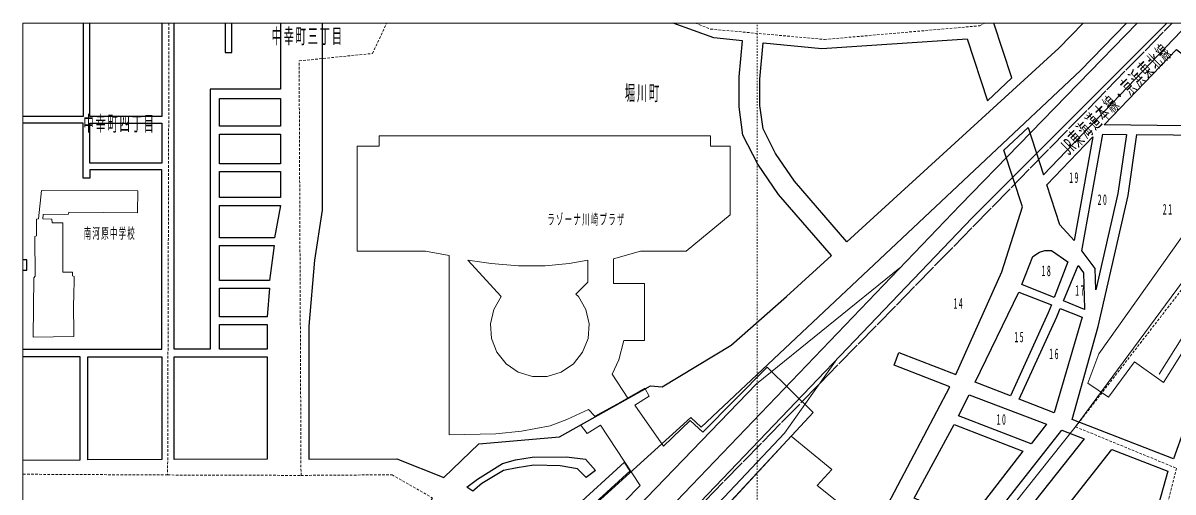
# Model space of a CAD drawing. Units: millimetres, scale not verified. Extents: x -73 to 79, y -72 to 79.
# Drawn here: x -72.6 to 5.7, y 46.2 to 78.2 of the extents above; entities that cross this region are included whole.
import ezdxf

# ---------------------------------------------------------------- set-up
doc = ezdxf.new("R2010")
doc.units = ezdxf.units.MM
doc.header["$LTSCALE"] = 0.25
for name, pattern in [('USER1', [0.70556, 0.35278, -0.35278]), ('USER2', [7.40838, 7.0556, -0.35278]), ('USER3', [0.970145, 0.70556, -0.264585])]:
    doc.linetypes.add(name, pattern=pattern)
for name, color, linetype, lineweight in [('0-0_01 グリッド', 7, 'USER1', 18), ('0-B_12 区界', 30, 'USER2', 18), ('0-C_13 町界', 30, 'USER3', 18), ('0-F_16 学校', 1, 'Continuous', 18), ('1-0_17 その他施設', 7, 'Continuous', 18), ('1-2_19 鉄道駅', 6, 'Continuous', 18), ('1-3_20 鉄道', 7, 'Continuous', 18), ('1-A_27 鉄道下駅', 6, 'Continuous', 18), ('1-B_28 鉄道下', 7, 'Continuous', 18)]:
    doc.layers.add(name, color=color, linetype=linetype, lineweight=lineweight)
for name, color, linetype in [('0-2_03 施設名・公園名', 7, 'Continuous'), ('0-4_05 町名', 7, 'Continuous'), ('0-5_06 駅名・鉄道名', 7, 'Continuous'), ('0-6_07 街区符号', 7, 'Continuous'), ('1-4_21 デッキ・歩道橋', 7, 'Continuous'), ('1-9_26 道路', 7, 'Continuous')]:
    doc.layers.add(name, color=color, linetype=linetype)
doc.styles.add('ＭＳ ゴシック', font='')
doc.styles.get('ＭＳ ゴシック').set_extended_font_data('MS Gothic')

msp = doc.modelspace()

# ---------------------------------------------------------------- linework, layer by layer
at = {"layer": '0-0_01 グリッド'}
msp.add_line((-22.6337, -71.8565), (-22.6337, 78.169), dxfattribs=at)
at = {"layer": '0-0_01 グリッド', "linetype": 'Continuous'}
msp.add_lwpolyline([(-72.6389, -71.8366), (77.3505, -71.8366), (77.3505, 78.1528), (-72.6389, 78.1528)], close=True, dxfattribs=at)
at = {"layer": '0-B_12 区界'}
msp.add_lwpolyline([(-36.6715, 34.8797), (-31.3881, 40.3134), (5.6524, 78.169)], dxfattribs=at)
at = {"layer": '0-C_13 町界'}
for p, q in [((-62.6939, 78.169), (-62.7855, 47.4014)), ((-62.7855, 47.4014), (-72.6227, 47.4517))]:
    msp.add_line(p, q, dxfattribs=at)
for points in [[(-62.7855, 47.4014), (-53.698, 47.3724), (-53.8282, 75.5893), (-48.8287, 76.0964), (-47.8654, 78.169)], [(-26.8426, 78.169), (-25.7994, 77.7556), (-18.0383, 77.05), (-7.4528, 77.9816), (-7.13, 78.169)], [(14.7558, 69.8001), (14.0647, 70.053), (-0.9285, 50.6797), (5.9508, 47.8575), (4.8042, 43.3596), (2.0047, 38.1306)], [(-53.698, 47.3724), (-47.4954, 47.4165), (-44.7317, 45.829), (-45.2823, 45.0036), (-51.1782, 42.3956), (-51.0673, 39.4487), (-46.4026, 29.69)]]:
    msp.add_lwpolyline(points, dxfattribs=at)
at = {"layer": '0-F_16 学校'}
msp.add_lwpolyline([(-71.5809, 64.844), (-71.7304, 64.8137), (-71.7291, 63.6837), (-71.829, 63.643), (-71.8049, 60.9434), (-71.9048, 60.8332), (-71.9489, 56.7838), (-69.1693, 56.8176), (-69.2017, 59.1678), (-69.1728, 59.4172), (-69.1549, 60.9173), (-69.2748, 60.9676), (-69.2754, 61.217), (-69.9259, 61.2163), (-69.93, 64.5663), (-70.6604, 64.5649), (-70.6804, 64.8151), (-71.2805, 64.844), (-71.2612, 65.1444), (-69.5311, 65.1468), (-69.5111, 65.2967), (-64.8319, 65.254), (-64.814, 66.754), (-71.3839, 66.7636)], close=True, dxfattribs=at)
at = {"layer": '1-0_17 その他施設'}
for points in [[(-48.3684, 70.4964), (-48.3684, 69.7908), (-49.8677, 69.7908), (-49.8677, 62.647), (-45.2237, 62.647), (-43.6059, 62.3322), (-43.6059, 50.1234), (-40.4309, 50.2115), (-38.667, 50.3879), (-36.7267, 50.7407), (-35.5801, 51.1817), (-34.1222, 51.8666), (-33.6901, 51.407), (-31.435, 52.6266), (-32.4933, 54.2685), (-32.0523, 55.2387), (-31.6996, 56.5616), (-30.2884, 56.5616), (-30.2884, 60.4422), (-32.4051, 60.4422), (-32.4051, 62.1058), (-30.5647, 62.647), (-27.4655, 62.647), (-24.4676, 65.1165), (-24.4676, 69.7908), (-25.7905, 69.7908), (-25.7905, 70.4964)], [(-34.147, 56.6935), (-34.5142, 55.7585), (-35.1405, 54.973), (-35.9701, 54.4074), (-36.9299, 54.1114), (-37.9345, 54.1114), (-38.8943, 54.4074), (-39.7246, 54.973), (-40.3509, 55.7585), (-40.7175, 56.6935), (-40.7926, 57.6954), (-40.5694, 58.6748), (-40.0671, 59.5447), (-42.3271, 62.0245), (-40.7519, 61.7982), (-38.884, 61.6283), (-37.0726, 61.6283), (-35.4327, 61.7982), (-34.169, 62.0245), (-34.169, 60.5304), (-34.9828, 59.7166), (-34.7974, 59.5447), (-34.2951, 58.6748), (-34.0719, 57.6954)], [(-19.3185, 40.3368), (-15.7156, 44.4475), (-18.5378, 46.6813), (-17.5387, 47.7693), (-20.299, 50.0355), (-24.965, 45.016), (-22.3068, 42.7112), (-24.4469, 40.3244), (-24.3973, 40.3244), (-24.3863, 40.3368)]]:
    msp.add_lwpolyline(points, close=True, dxfattribs=at)
at = {"layer": '1-2_19 鉄道駅'}
msp.add_lwpolyline([(12.5654, 70.935), (9.3614, 67.8778), (0.6591, 55.6476), (-0.1051, 53.6487), (1.306, 52.7082), (3.0851, 55.1074), (5.0688, 53.7073), (9.2436, 60.3516), (7.7029, 61.3369), (14.014, 69.7912)], close=True, dxfattribs=at)
at = {"layer": '1-3_20 鉄道'}
for p, q in [((3.2553, 78.169), (-8.7909, 65.778)), ((5.2879, 78.169), (-7.9751, 64.9181))]:
    msp.add_line(p, q, dxfattribs=at)
for points in [[(-72.6227, -40.1167), (-46.7878, -6.3824), (-9.1712, 40.3341), (-0.9491, 50.6474), (19.3764, 78.169)], [(4.7539, 54.2685), (13.3178, 67.876), (15.6612, 69.879), (21.5702, 73.7596), (30.0311, 78.169)]]:
    msp.add_lwpolyline(points, dxfattribs=at)
at = {"layer": '1-4_21 デッキ・歩道橋'}
msp.add_lwpolyline([(-38.1213, 41.4196), (-31.2655, 47.6835), (-31.6617, 48.2778), (-38.5236, 42.0067)], dxfattribs=at)
at = {"layer": '1-9_26 道路'}
for points in [[(-68.5409, 78.169), (-68.5409, 71.808), (-72.6227, 71.808)], [(-63.179, 78.169), (-63.179, 71.808), (-68.0827, 71.808), (-68.0827, 78.169)], [(-55.0995, 78.169), (-55.0995, 73.6601), (-59.8978, 73.6601), (-59.8978, 55.968), (-62.3322, 55.968), (-62.3322, 78.169)], [(-58.8615, 78.169), (-58.8615, 76.1653), (-58.4033, 76.1653), (-58.4033, 78.169)], [(-52.2486, 78.169), (-52.2486, 65.4252), (-52.7782, 62.0297), (-53.1599, 57.5317), (-53.1599, 48.4797), (-47.1626, 48.5017), (-43.9642, 47.2319), (-41.5884, 49.5298), (-36.0886, 50.0031), (-29.8833, 53.4799), (-29.0875, 53.4062), (-24.3904, 56.2326), (-20.6201, 59.5578), (-17.558, 62.3329), (-21.1582, 66.4849), (-22.5831, 68.5558), (-23.5925, 70.5388), (-23.8499, 72.466), (-23.8419, 74.4979), (-23.6194, 76.9636), (-25.5638, 77.152), (-28.3399, 78.169)], [(2.5311, 78.169), (-0.606, 74.9341), (-26.4485, 50.6474), (-27.141, 51.3102), (-39.4214, 40.1728)], [(-0.4175, 78.169), (-2.0791, 76.4554), (-16.5142, 63.2837), (-20.0744, 67.393), (-21.3752, 69.2951), (-22.2248, 70.9591), (-22.4387, 72.5597), (-22.4387, 74.3425), (-22.2158, 76.8278), (-18.2147, 76.4403), (-8.3058, 77.0955), (-6.9223, 72.8766), (-5.2769, 74.4262), (-6.5051, 78.169)], [(-9.0831, 54.233), (-5.9542, 61.2301), (-4.5548, 65.6626), (-5.8205, 69.5204), (-4.1696, 71.05), (-3.1168, 67.8295), (6.7945, 78.169)], [(24.297, 78.169), (22.1214, 75.9655), (20.8716, 74.5241), (20.454, 72.3247), (16.1083, 69.5893), (14.443, 68.2939), (12.6212, 65.8334), (10.9937, 63.1214), (5.7303, 48.5014), (-1.162, 51.1683), (0.6129, 57.5066), (2.6455, 66.4308), (3.2505, 70.5725), (10.767, 70.5023), (14.6876, 78.169)], [(-72.6227, 55.968), (-63.179, 55.968), (-63.179, 68.174), (-68.0827, 68.174), (-68.0827, 67.6097), (-68.5409, 67.6097), (-68.5409, 71.3491), (-72.6227, 71.3491)], [(-72.6227, 61.3479), (-72.3685, 61.3479), (-72.3685, 62.0535), (-72.6227, 62.0535)], [(-13.9193, 45.0049), (-9.4882, 53.4069), (-13.2978, 54.8807), (-12.9664, 55.7365), (-9.0831, 54.233)], [(-72.6227, 48.4111), (-68.7525, 48.4246), (-68.7525, 55.4388), (-72.6227, 55.4388)]]:
    msp.add_lwpolyline(points, dxfattribs=at)
for points in [[(8.5697, 74.3191), (6.4496, 71.1782), (1.0215, 71.2285), (5.9556, 76.3755)], [(-59.2632, 71.1375), (-59.2632, 73.0248), (-55.0995, 73.0248), (-55.0995, 71.1375)], [(-63.179, 71.3491), (-63.179, 68.6329), (-68.0827, 68.6329), (-68.0827, 71.3491)], [(-59.2632, 68.5799), (-59.2632, 70.6084), (-55.0995, 70.6084), (-55.0995, 68.5799)], [(2.5387, 70.5794), (1.9523, 66.5604), (0.4579, 60.0022), (0.4096, 61.4471), (-0.4778, 62.6309), (-0.4999, 62.6529), (0.9216, 70.5939)], [(-1.018, 63.3598), (-2.0026, 64.4264), (-2.0054, 64.4285), (-2.8929, 67.1446), (0.2449, 70.4189)], [(-59.2632, 66.2868), (-59.2632, 68.0507), (-55.0995, 68.0507), (-55.0995, 66.2868)], [(-55.4998, 63.5528), (-59.2632, 63.5528), (-59.2632, 65.7576), (-55.0995, 65.7576)], [(-59.2632, 60.6423), (-59.2632, 63.0236), (-55.5184, 63.0236), (-55.8436, 60.6423)], [(-2.5594, 62.688), (-1.4652, 61.9053), (-2.383, 59.4937), (-4.5961, 60.3736), (-3.8444, 62.2788), (-3.3959, 62.5792), (-3.0334, 62.688)], [(-1.7629, 59.2464), (-0.7624, 61.6586), (-0.3924, 61.1646), (-0.3111, 58.7124), (-0.3221, 58.6738)], [(-55.8436, 60.1132), (-56.0111, 58.1729), (-59.2632, 58.1729), (-59.2632, 60.1132)], [(-2.5814, 58.9735), (-2.7888, 58.4306), (-5.374, 52.7985), (-7.7801, 53.7294), (-4.8001, 59.8555)], [(-2.3892, 51.643), (-4.7808, 52.5684), (-2.2066, 58.1763), (-1.9758, 58.7324), (-0.4799, 58.137)], [(-56.0111, 57.6437), (-56.0111, 55.968), (-59.2632, 55.968), (-59.2632, 57.6437)], [(-68.2233, 48.4266), (-68.2233, 55.4388), (-63.179, 55.4388), (-63.179, 48.4445)], [(-56.0111, 55.4388), (-56.0111, 48.4769), (-62.3322, 48.448), (-62.3322, 55.4388)], [(-2.9025, 50.8582), (-3.9636, 49.5294), (-8.9163, 51.417), (-8.1859, 52.8502)], [(-4.5128, 49.0182), (-8.2163, 44.2422), (-11.9232, 45.829), (-9.2105, 50.8293)], [(-5.6469, 43.1832), (-7.1021, 43.7854), (-1.8697, 50.4586), (-0.3407, 49.8667)], [(-33.6371, 47.7076), (-34.2682, 47.2367), (-34.8567, 47.8251), (-36.0321, 48.0304), (-37.8408, 48.0745), (-38.9722, 47.884), (-39.9127, 47.7076), (-41.3831, 46.8257), (-41.986, 46.3106), (-42.3966, 46.5794), (-41.6766, 47.1196), (-39.972, 48.1779), (-39.0756, 48.4273), (-37.9586, 48.6037), (-35.6208, 48.6478), (-34.313, 48.4714)], [(4.1269, 43.2886), (2.8722, 41.1774), (-3.2215, 43.075), (1.5293, 49.1432), (5.3644, 47.6591)]]:
    msp.add_lwpolyline(points, close=True, dxfattribs=at)
at = {"layer": '1-A_27 鉄道下駅'}
msp.add_lwpolyline([(-24.9919, 45.0077), (-18.8024, 51.6499), (-21.9478, 54.7367), (-26.3259, 50.3066), (-27.1982, 51.1131), (-28.9979, 49.3658), (-30.9678, 52.1587), (-29.977, 52.764), (-30.2753, 53.3073), (-33.6853, 51.367), (-34.6541, 50.8107), (-34.2138, 50.2329), (-33.3064, 50.7831), (-30.5985, 46.6931), (-37.1401, 40.0199)], dxfattribs=at)
at = {"layer": '1-B_28 鉄道下'}
for p, q in [((-8.7909, 65.778), (-39.3188, 33.9509)), ((-7.9751, 64.9181), (-38.5023, 33.0401))]:
    msp.add_line(p, q, dxfattribs=at)
for points in [[(-40.4984, 35.1064), (-40.1422, 35.5192), (-22.6596, 53.6071), (-12.914, 61.5005)], [(-37.7299, 32.2804), (-30.1369, 40.3134), (-20.7634, 50.2556), (-17.2797, 55.1505)]]:
    msp.add_lwpolyline(points, dxfattribs=at)

# ---------------------------------------------------------------- texts
at = {"layer": '0-2_03 施設名・公園名', "char_height": 0.7244, "attachment_point": 7, "style": 'ＭＳ ゴシック'}
for s, insert in [('\\T1.17;\\W0.5;ラゾーナ川崎プラザ', (-36.9217, 64.3548)), ('\\T1.17;\\W0.5;南河原中学校', (-68.5003, 63.4081))]:
    msp.add_mtext(s, dxfattribs=dict(at, insert=insert))
at = {"layer": '0-4_05 町名', "char_height": 1.028, "attachment_point": 7, "style": 'ＭＳ ゴシック'}
for s, insert in [('\\T1.17;\\W0.5;中幸町三丁目', (-55.7003, 76.6525)), ('\\T1.17;\\W0.5;堀川町', (-31.6389, 72.7685)), ('\\T1.17;\\W0.5;中幸町四丁目', (-68.521, 70.7021))]:
    msp.add_mtext(s, dxfattribs=dict(at, insert=insert))
at = {"layer": '0-5_06 駅名・鉄道名', "insert": (-1.3064, 69.0277), "char_height": 1.028, "attachment_point": 7, "rotation": 44.631, "style": 'ＭＳ ゴシック'}
msp.add_mtext('\\T1.19;\\W0.5;JR東海道本線・京浜東北線', dxfattribs=at)
at = {"layer": '0-6_07 街区符号', "char_height": 0.7244, "attachment_point": 7, "style": 'ＭＳ ゴシック'}
for s, insert in [('\\T1.37;\\W0.45;19', (-1.3687, 67.2742)), ('\\T1.37;\\W0.45;20', (0.5715, 65.7749)), ('\\T1.37;\\W0.45;21', (5.0109, 65.1282)), ('\\T1.37;\\W0.45;18', (-3.2498, 60.9241)), ('\\T1.37;\\W0.45;17', (-0.9567, 59.6012)), ('\\T1.37;\\W0.45;14', (-9.247, 58.7193)), ('\\T1.37;\\W0.45;15', (-5.1019, 56.4262)), ('\\T1.37;\\W0.45;16', (-2.7206, 55.2797)), ('\\T1.37;\\W0.45;10', (-6.307, 50.811))]:
    msp.add_mtext(s, dxfattribs=dict(at, insert=insert))

doc.saveas('drawing.dxf')
